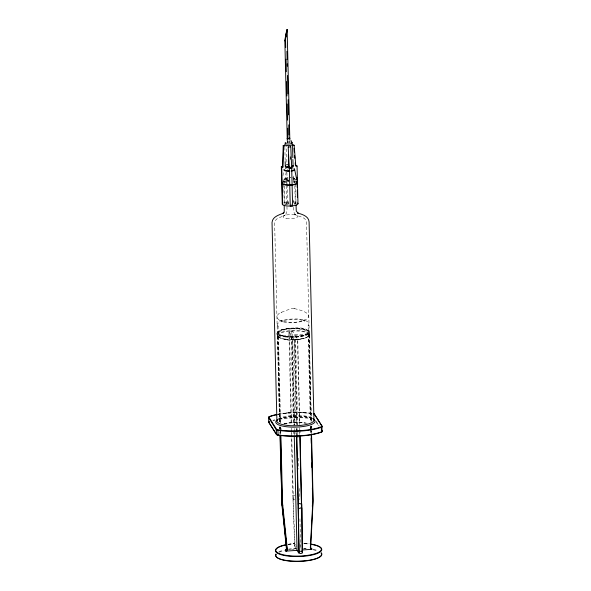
<?xml version="1.0" encoding="UTF-8"?>
<svg xmlns="http://www.w3.org/2000/svg" width="591" height="591" viewBox="0 0 591 591"><rect width="100%" height="100%" fill="white"/><g stroke="black" fill="none" stroke-linecap="round" stroke-linejoin="round"><path stroke-width="0.44" stroke-dasharray="2.96 2.22" d="M291.245 428.069L292.9 495.613A55.266 8.666 86 0 0 293.025 499.727L294.621 546.365L296.423 549.342L292.013 549.66M318.579 425.003L318.254 425.387M278.08 326.572L278.051 326.158L278.213 333.006L279.314 334.624L284.722 336.464L294.34 336.996L302.37 335.954L307.446 333.812L308.288 332.43L308.199 325.397C307.601 327.399 309.98 322.693 307.926 322.006C304.705 319.369 300.221 319.258 296.261 318.933C291.718 319.28 274.276 318.29 278.339 326.86L278.014 326.454M286.192 172.047L284.434 183.313M282.986 175.63L283.628 171.508M308.17 332.873L308.288 332.43A15.056 4.203 -1.4 0 0 286.303 328.995A15.056 4.203 -1.4 0 0 285.172 336.294A15.056 4.203 -1.4 0 0 308.295 332.408M309.263 335.363C310.378 323.898 289.605 328.995 283.252 329.268C266.327 334.971 286.886 342.219 294.414 339.736M308.709 336.116L309.344 335.245C306.699 338.828 301.388 338.806 297.465 339.53L299.541 424.242M294.71 544.946L294.613 546.283L295.012 544.836L292.9 495.613L294.843 495.369M293.04 499.69L294.791 499.528M282.358 321.142L281.449 321.866L281.471 320.433L282.239 320.965C289.28 323.085 296.084 322.863 303.249 320.64M303.582 320.485L304.498 319.761L304.476 321.194L303.7 320.662C296.66 318.549 289.856 318.763 282.69 320.987M278.472 419.47C288.844 415.237 301.018 415.148 311.701 418.339L312.484 418.753M294.141 308.524L290.868 308.694L281.006 312.469C277.925 313.149 275.502 317.367 278.531 319.628M282.025 321.297L283.008 320.839M302.939 320.787L303.914 320.337M281.006 312.469L281.877 312.137M277.652 335.961L291.186 334.986L293.387 425.143M308.982 334.765L310.925 421.553M284.419 423.939L292.811 422.572L292.205 422.609L299.127 422.476L304.89 423.067M278.516 414.099L295.818 412.415L312.129 413.316M287.92 544.348L294.665 543.521A22.813 6.361 -1.4 0 0 288.511 544.23M294.82 546.18L297.014 546.025M297.532 339.522L300.73 339.094M291.799 331.004L294.407 425.106M297 339.566L297.421 339.53L294.481 339.736M291.548 331.019L289.789 331.145M289.051 164.113L286.694 164.276L286.908 164.616L286.613 144.994M287.189 184.451L287.61 201.871L289.967 201.708M288.556 203.673L284.951 203.925A5.186 1.448 -1.4 0 1 288.873 202.521M293.971 203.289L296.675 203.097M285.357 204.575L291.666 204.124M294.835 425.202L292.538 331.056L294.835 334.728L308.472 333.804M278.191 336.929L291.814 335.991L294.119 339.662L296.194 424.582M297.65 424.973L295.47 335.732L308.805 334.794M295.522 339.67L296.49 339.603M295.012 544.836L295.559 544.791M301.838 548.965L306.249 548.647M295.101 339.699L294.591 339.729L296.616 424.449M289.487 331.167L291.444 423.607M303.611 543.38L309.219 543.838M288.622 180.137L285.933 179.516L286.384 184.843M293.033 177.965L295.256 179.221L295.463 182.818M294.414 308.591L294.769 308.687C329.63 316.65 288.999 329.076 278.021 319.11M294 308.487L294.606 308.642M292.501 177.773L293.897 178.15M309.034 334.55L308.694 334.004M277.977 336.744L277.615 336.168M287.61 201.871L288.933 203.984M295.47 335.732L297.768 339.404L299.844 424.323M291.186 334.986L288.881 331.315L291.164 424.545M316.2 421.213L319.288 426.141M316.082 421.974L318.697 426.148M277.386 325.346L277.74 326.151M293.321 175.992L294.776 183.084M311.523 426.517L311.494 426.177A15.95 4.447 -1.4 0 1 309.758 428.335M293.321 499.365L291.732 435.582M287.219 141.146L287.263 142.919M295.485 183.735L296.002 203.843M311.376 421.405L306.5 222.002C305.636 216.38 298.292 216.963 294.517 214.334L296.46 215.338L294.695 213.728L293.845 212.006L293.439 206.429M309.115 334.676L311.228 421.376M311.339 425.941L311.516 433.24M311.036 426.17L311.08 428.017M311.11 428.94L311.198 432.634M308.605 333.856L310.755 421.996M310.859 426.274L310.925 428.844M310.947 429.701L311.029 433.122M308.177 333.789L310.319 421.472M310.43 426.089L310.497 428.859M310.519 429.783L310.585 432.546M294.843 185.796L295.286 203.873M299.977 429.864L300.095 434.474M299.622 427.67L299.703 431.09M299.726 431.947L299.792 434.518M293.276 200.002L293.343 202.757M297.783 430.492L297.871 434.171M297.894 435.094L297.967 437.857M298.455 458.091L298.728 469.136M299.201 488.454L299.467 499.491M299.94 518.817L300.664 548.256M294.835 334.728L297.044 424.885M297.133 428.571L297.288 435.006M299.94 543.565L300.073 549.091M289.856 140.939L289.915 142.911M290.233 156.364L290.314 159.792M296.719 428.734L296.785 431.297M296.8 432.154L296.867 434.725M296.283 428.276L296.438 434.732M288.024 140.776L288.068 142.8M294.975 430.743L295.086 435.36M294.495 428.534L294.658 435.375M287.292 141.101L287.337 142.933M291.814 335.991L293.993 425.232M294.133 430.75L294.244 435.353M293.52 430.669L293.631 435.264M286.894 172.535L287.167 183.535M286.406 185.759L287.049 210.211L286.074 213.861L283.606 216.003L285.061 215.338C281.634 217.281 275.369 217.621 274.623 222.497L279.499 421.893M284.84 147.225L285.165 160.693M291.607 430.447L291.695 433.875M284.5 186.025L284.936 204.094M278.479 336.936L280.577 422.779M280.688 427.389L280.732 429.236M280.755 430.159L280.865 434.777M278.051 336.855L280.141 422.432M280.245 426.709L280.304 429.273M280.37 431.844L280.43 434.407M277.844 335.932L279.964 422.691M280.082 427.308L280.127 429.155M280.149 430.078L280.26 434.695M277.541 336.05L279.661 422.764M279.765 426.761L279.935 433.72M283.754 183.542L284.072 179.043L287.994 177.699A4.787 1.337 -1.4 0 0 284.736 179.191A4.787 1.337 -1.4 0 0 288.955 180.292M283.776 184.444L284.227 204.154M289.937 140.954L289.974 142.726M290.277 156.896L290.336 159.555M293.269 178.659A5.903 1.647 -1.4 0 1 293.195 181.223M288.851 181.666A5.903 1.647 -1.4 0 1 283.643 180.255A5.903 1.647 -1.4 0 1 288.113 178.452M293.254 178.031A4.787 1.337 -1.4 0 1 293.21 179.708M290.388 177.618A4.787 1.337 -1.4 0 1 291.053 177.647M288.918 180.935A3.302 0.923 -1.4 0 1 286.258 180.218A3.302 0.923 -1.4 0 1 288.076 179.221M293.321 178.246A4.418 1.234 -1.4 0 1 293.284 179.501M288.999 180.189A4.418 1.234 -1.4 0 1 285.106 179.169A4.418 1.234 -1.4 0 1 288.142 177.81M290.321 177.721A4.418 1.234 -1.4 0 1 290.927 177.751M278.612 419.189A19.658 5.482 -1.4 0 1 312.41 418.502M278.331 418.945A18.543 5.171 -1.4 0 1 295.552 415.399A18.543 5.171 -1.4 0 1 312.587 418.251M277.689 414.284A33.007 9.212 -1.4 0 1 312.211 413.338M277.497 414.557A33.384 9.316 -1.4 0 1 312.41 413.597M272.879 420.312A33.384 9.316 -1.4 0 1 274.83 419.802M279.078 418.901A33.384 9.316 -1.4 0 1 312.521 418.229M273.145 420.733A33.007 9.212 -1.4 0 1 275.066 420.231M279.27 419.344A33.007 9.212 -1.4 0 1 312.344 418.679M281.781 429.184A15.95 4.447 -1.4 0 1 279.617 427.116M283.968 423.836A15.95 4.447 -1.4 0 1 307.305 423.363M311.797 426.17A16.319 4.551 -1.4 0 1 310.593 428.423M280.917 429.325A16.319 4.551 -1.4 0 1 279.262 427.16M283.71 424.124A16.319 4.551 -1.4 0 1 305.902 423.23M287.366 169.735A2.852 0.798 -1.4 0 1 288.039 169.595M284.426 183.166A5.186 1.448 -1.4 0 1 288.726 181.71M293.166 181.984A5.186 1.448 -1.4 0 1 294.761 182.855M294.732 204.449A5.186 1.448 -1.4 0 1 294.348 204.641M285.46 204.641A5.186 1.448 -1.4 0 1 285.187 204.456M293.934 202.839A5.186 1.448 -1.4 0 1 295.293 203.843M283.761 202.787A7.779 2.172 -1.4 0 1 288.792 201.79M293.143 201.834A7.779 2.172 -1.4 0 1 296.209 202.41M286.613 142.254A3.568 0.997 -1.4 0 1 290.247 142.113M282.949 182.109A7.779 2.172 -1.4 0 1 288.829 180.942M293.136 181.068A7.779 2.172 -1.4 0 1 295.337 181.489M282.963 181.747A7.749 2.165 -1.4 0 1 288.829 180.58M293.114 180.713A7.749 2.165 -1.4 0 1 295.663 181.238M285.106 168.952A5.4 1.507 -1.4 0 1 286.561 168.568M292.39 168.509A5.4 1.507 -1.4 0 1 293.262 168.701M285.202 168.509A5.26 1.47 -1.4 0 1 285.446 168.428M286.554 165.059A3.893 1.086 -1.4 0 1 287.462 164.867M278.849 551.809A23.182 6.464 -1.4 0 1 283.023 550.287M288.474 549.128A23.182 6.464 -1.4 0 1 296.387 548.322M304.587 548.315A23.182 6.464 -1.4 0 1 306.175 548.411M313.363 549.364A23.182 6.464 -1.4 0 1 317.825 550.627M279.174 552.208A22.813 6.361 -1.4 0 1 283.281 550.716M288.644 549.571A22.813 6.361 -1.4 0 1 296.431 548.78M304.505 548.773A22.813 6.361 -1.4 0 1 306.064 548.869M313.141 549.807A22.813 6.361 -1.4 0 1 317.522 551.048M288.356 544.496A23.182 6.464 -1.4 0 1 294.636 543.786M304.476 543.683A23.182 6.464 -1.4 0 1 309.108 544.075M304.372 543.432A22.813 6.361 -1.4 0 1 308.93 543.816M288.578 412.791L286.118 413.02L289.797 412.688L288.578 412.791M304.757 412.584L301.174 412.444L304.757 412.584M277.844 336.626L277.275 335.902L277.844 336.626M286.472 218.441A7.358 2.054 -1.4 0 0 297.768 216.542A7.358 2.054 -1.4 0 0 287.027 214.873A7.358 2.054 -1.4 0 0 286.472 218.441M285.283 339.086A16.142 4.506 -1.4 0 0 309.455 334.624A16.142 4.506 -1.4 0 0 285.217 331.285A16.142 4.506 -1.4 0 0 285.283 339.086M285.254 339.323A15.765 4.396 -1.4 0 0 309.086 335.067A15.765 4.396 -1.4 0 0 285.638 331.691A15.765 4.396 -1.4 0 0 285.254 339.323M285.224 336.914A16.142 4.506 -1.4 0 0 309.403 332.452A16.142 4.506 -1.4 0 0 285.158 329.113A16.142 4.506 -1.4 0 0 285.224 336.914M285.409 336.456A15.765 4.396 -1.4 0 0 309.019 332.098A15.765 4.396 -1.4 0 0 285.342 328.84A15.765 4.396 -1.4 0 0 285.409 336.456M285.379 336.552A14.686 4.1 -1.4 0 0 307.933 332.77A14.686 4.1 -1.4 0 0 286.48 329.438A14.686 4.1 -1.4 0 0 285.379 336.552"/><path stroke-width="0.89" d="M269.57 416.507A2.97 0.827 -1.4 0 0 268.971 417.18L268.617 417.556L276.233 429.701L276.551 429.325A2.97 0.827 -1.4 0 0 277.94 429.856A33.007 9.212 -1.4 0 0 321.297 426.791L321.482 432.132A33.007 9.212 -1.4 0 1 278.065 435.19A2.97 0.827 -1.4 0 1 276.721 434.666L268.757 422.314L268.617 417.556A3.339 0.931 -1.4 0 1 269.289 416.81L269.57 416.507A33.007 9.212 -1.4 0 1 276.98 414.424M282.557 166.433L281.323 166.522L281.73 167.172L282.963 167.083L282.557 166.433L283.222 145.519L284.648 145.416M282.963 167.083L283.628 146.162L283.222 145.519M312.329 506.435L312.41 505.046M311.243 434.481L312.824 499.092A55.266 52.355 -32.1 0 1 312.757 503.17L310.349 547.672A2.224 2.105 -32.1 0 0 311.28 549.342L311.775 549.283M310.593 547.864A1.854 1.758 -32.1 0 0 311.546 548.382L312.048 549.187A1.854 1.758 -32.1 0 1 310.652 547.562L313.134 500.762L311.531 433.927M285.749 34.987L286.495 31.567M286.864 30.156L287.115 29.55L287.108 30.385A9.072 1.943 -81.7 0 1 286.849 32.121L285.49 38.91A9.434 2.017 -81.7 0 1 285.121 40.328L284.884 40.912L284.877 40.092A9.072 1.943 -81.7 0 1 285.135 38.356L285.896 35.091A10.18 2.179 -81.7 0 1 286.17 33.813L286.207 33.665A3.782 0.805 -81.7 0 1 286.391 32.97L286.48 33.052A3.627 0.776 -81.7 0 1 286.362 33.901L286.332 34.064A10.054 2.15 -81.7 0 1 286.103 35.305L286.088 35.386A10.18 2.179 -81.7 0 1 285.815 36.657L285.778 36.812A3.782 0.805 -81.7 0 1 285.593 37.506L285.505 37.425A3.627 0.776 -81.7 0 1 285.623 36.576L285.652 36.413A10.054 2.15 -81.7 0 1 285.881 35.172M301.846 507.787L302.031 551.167C303.538 554.144 298.233 554.521 299.112 551.373L296.889 435.574M281.833 504.389L282.121 504.286A55.266 52.355 -32.1 0 1 281.863 500.23L280.282 435.619M299.829 436.224L301.484 503.827L300.139 436.321M277.94 429.856L278.065 435.19M301.742 503.776L301.757 503.761A55.266 8.666 86 0 1 301.853 507.728L302.533 553.006M285.357 550.162L285.845 550.095A2.224 2.105 -32.1 0 0 286.694 548.3L282.121 504.286M288.637 166.426L288.142 166.551L288.718 166.411M281.863 500.23L279.971 435.316M282.372 505.275L282.749 505.29A55.266 52.355 -32.1 0 1 282.491 501.234L280.888 435.7M276.551 429.325L268.971 417.18M321.482 432.132L321.43 432.124A2.97 0.827 -1.4 0 0 322.029 431.46L321.932 426.118A2.97 0.827 -1.4 0 1 321.297 426.791M288.113 166.817L288.659 166.773L288.371 155.123M292.316 144.876L293.742 144.773L294.148 145.423L295.832 166.174L297.059 166.086L297.982 203.681L297.576 203.031A7.779 2.172 -1.4 0 1 290.055 206.074A7.779 2.172 -1.4 0 1 282.749 203.363M283.628 146.162L285.054 146.066M292.722 145.519L294.148 145.423M288.415 146.996L290.772 146.834L291.695 168.332L292.611 205.927L290.255 206.089L289.339 168.501L288.172 146.605M289.125 168.162L291.481 167.992M289.339 168.501L291.695 168.332M282.749 505.29L287.329 549.305A2.224 2.105 -32.1 0 1 286.48 551.1L297.051 550.354L298.876 553.265L298.204 507.987A55.266 8.666 86 0 0 298.13 503.96L296.46 435.656M302.466 549.97L311.28 549.342M299.112 551.373L302.031 551.167M310.652 548.337L311.383 548.345M282.461 501.234L282.07 501.412L282.276 504.736L286.901 549.238A1.854 1.758 -32.1 0 1 285.586 551.056L285.084 550.251A1.854 1.758 -32.1 0 0 286.399 548.433L281.619 501.892L281.56 500.355L282.062 501.161L280.452 435.264M286.413 551.1L285.749 551.093M313.466 413.552A2.97 0.827 -1.4 0 1 314.279 413.973L322.272 426.451A3.339 0.931 -1.4 0 1 321.6 427.204A33.384 9.316 -1.4 0 1 277.748 430.3A3.339 0.931 -1.4 0 1 276.233 429.701L276.721 434.666M318.091 420.046L318.46 420.378M321.896 426.118L314.279 413.973M289.065 167.098L288.098 166.95L289.147 167.098M298.16 503.99C302.954 501.301 302.636 510.491 298.219 508.009M284.847 40.919L287.285 140.599M290.528 146.442L290.772 146.834M297.059 166.086L296.652 165.443L295.426 165.524L295.204 162.821M321.91 430.322L322.383 431.075A3.339 0.931 -1.4 0 1 321.711 431.829A33.384 9.316 -1.4 0 1 277.866 434.932A3.339 0.931 -1.4 0 1 276.344 434.333L268.728 422.188A3.339 0.931 -1.4 0 1 269.252 421.494M321.792 431.083L322.029 431.46M281.818 504.441L282.328 505.246M286.399 548.433L286.901 549.238M291.008 140.54L292.139 142.786M285.497 37.654L285.741 47.531M294.673 169.654L296.682 179.317M294.03 148.385L294.325 151.99M294.621 155.603L294.835 158.307M293.077 165.694L292.877 159.489M296.025 204.759L296.283 211.127L298.315 213.358L297.561 212.952C302.097 214.37 308.79 216.099 309.093 221.965L313.947 420.068M285.187 161.594L285.298 165.827M276.898 420.689L272.03 222.534C272.362 216.727 279.011 214.925 283.414 213.174L282.594 213.595L283.887 212.457L283.724 212.819L284.227 211.644L284.249 205.055M311.154 438.256L311.28 443.39M311.76 463.071L311.863 467.348M312.366 487.893L312.454 491.313M296.948 177.359L297.192 187.443M297.258 190.199L297.443 197.534M287.13 29.557L289.834 140.082M286.48 32.808L286.539 35.312M286.93 51.218L287.137 59.58M287.241 63.769L287.3 66.281M287.522 75.485L287.972 93.895M288.12 99.753L288.482 114.817M288.733 124.856L288.977 134.896M286.029 59.189L286.332 71.74M286.576 81.602L286.923 95.949M287.123 104.016L287.514 120.15M287.714 128.225L287.98 138.981M294.266 436.269L297.051 550.354M281.73 167.172L282.653 204.767L282.247 204.117L281.323 166.522M292.552 144.381L292.84 157.708M313.651 419.174A19.658 5.482 -1.4 0 1 295.286 427.138A19.658 5.482 -1.4 0 1 277.334 419.92M313.407 418.93A18.543 5.171 -1.4 0 1 295.271 425.756A18.543 5.171 -1.4 0 1 277.482 419.669M269.289 416.81A33.384 9.316 -1.4 0 1 276.78 414.705M313.548 413.781A3.339 0.931 -1.4 0 1 314.656 414.306M269.104 422.521A2.97 0.827 -1.4 0 1 269.341 422.018M289.317 138.058A1.389 0.392 -1.4 0 1 289.612 138.604A1.389 0.392 -1.4 0 1 287.603 138.708A1.389 0.392 -1.4 0 1 287.499 138.146M289.368 171.072A2.852 0.798 -1.4 0 1 288.763 171.072M291.71 142.461A3.568 0.997 -1.4 0 1 290.846 143.761A3.568 0.997 -1.4 0 1 286.177 143.812A3.568 0.997 -1.4 0 1 285.712 142.527M291.71 143.753A3.893 1.086 -1.4 0 1 291.489 145.179A3.893 1.086 -1.4 0 1 286.413 145.43A3.893 1.086 -1.4 0 1 285.194 144.078M297 182.25A7.779 2.172 -1.4 0 1 289.546 185.256A7.779 2.172 -1.4 0 1 282.247 182.545M296.549 181.607A7.749 2.165 -1.4 0 1 290.092 184.865A7.749 2.165 -1.4 0 1 282.269 182.183M294.281 169.129A5.4 1.507 -1.4 0 1 291.659 171.109M289.819 171.294A5.4 1.507 -1.4 0 1 283.961 170.186M294.141 168.686A5.26 1.47 -1.4 0 1 291.585 170.614M289.789 170.799A5.26 1.47 -1.4 0 1 284.049 169.299M292.973 166.115A4.071 1.138 -1.4 0 1 290.181 167.711A4.071 1.138 -1.4 0 1 285.158 166.832M292.885 165.384A3.893 1.086 -1.4 0 1 291.141 166.699M289.295 166.884A3.893 1.086 -1.4 0 1 285.357 165.687M287.98 164.793A3.893 1.086 -1.4 0 1 288.245 164.771M286.495 31.574A9.434 2.017 -81.7 0 1 286.864 30.148M321.186 552.644A23.182 6.464 -1.4 0 1 299.334 561.154A23.182 6.464 -1.4 0 1 275.908 554.018M321.164 553.471A22.813 6.361 -1.4 0 1 298.521 561.428A22.813 6.361 -1.4 0 1 276.285 554.388M310.548 544.267A23.182 6.464 -1.4 0 1 316.51 553.767A23.182 6.464 -1.4 0 1 281.493 554.831A23.182 6.464 -1.4 0 1 285.505 545.028M310.349 544.001A22.813 6.361 -1.4 0 1 316.215 553.353A22.813 6.361 -1.4 0 1 281.759 554.402A22.813 6.361 -1.4 0 1 285.704 544.754"/></g></svg>
